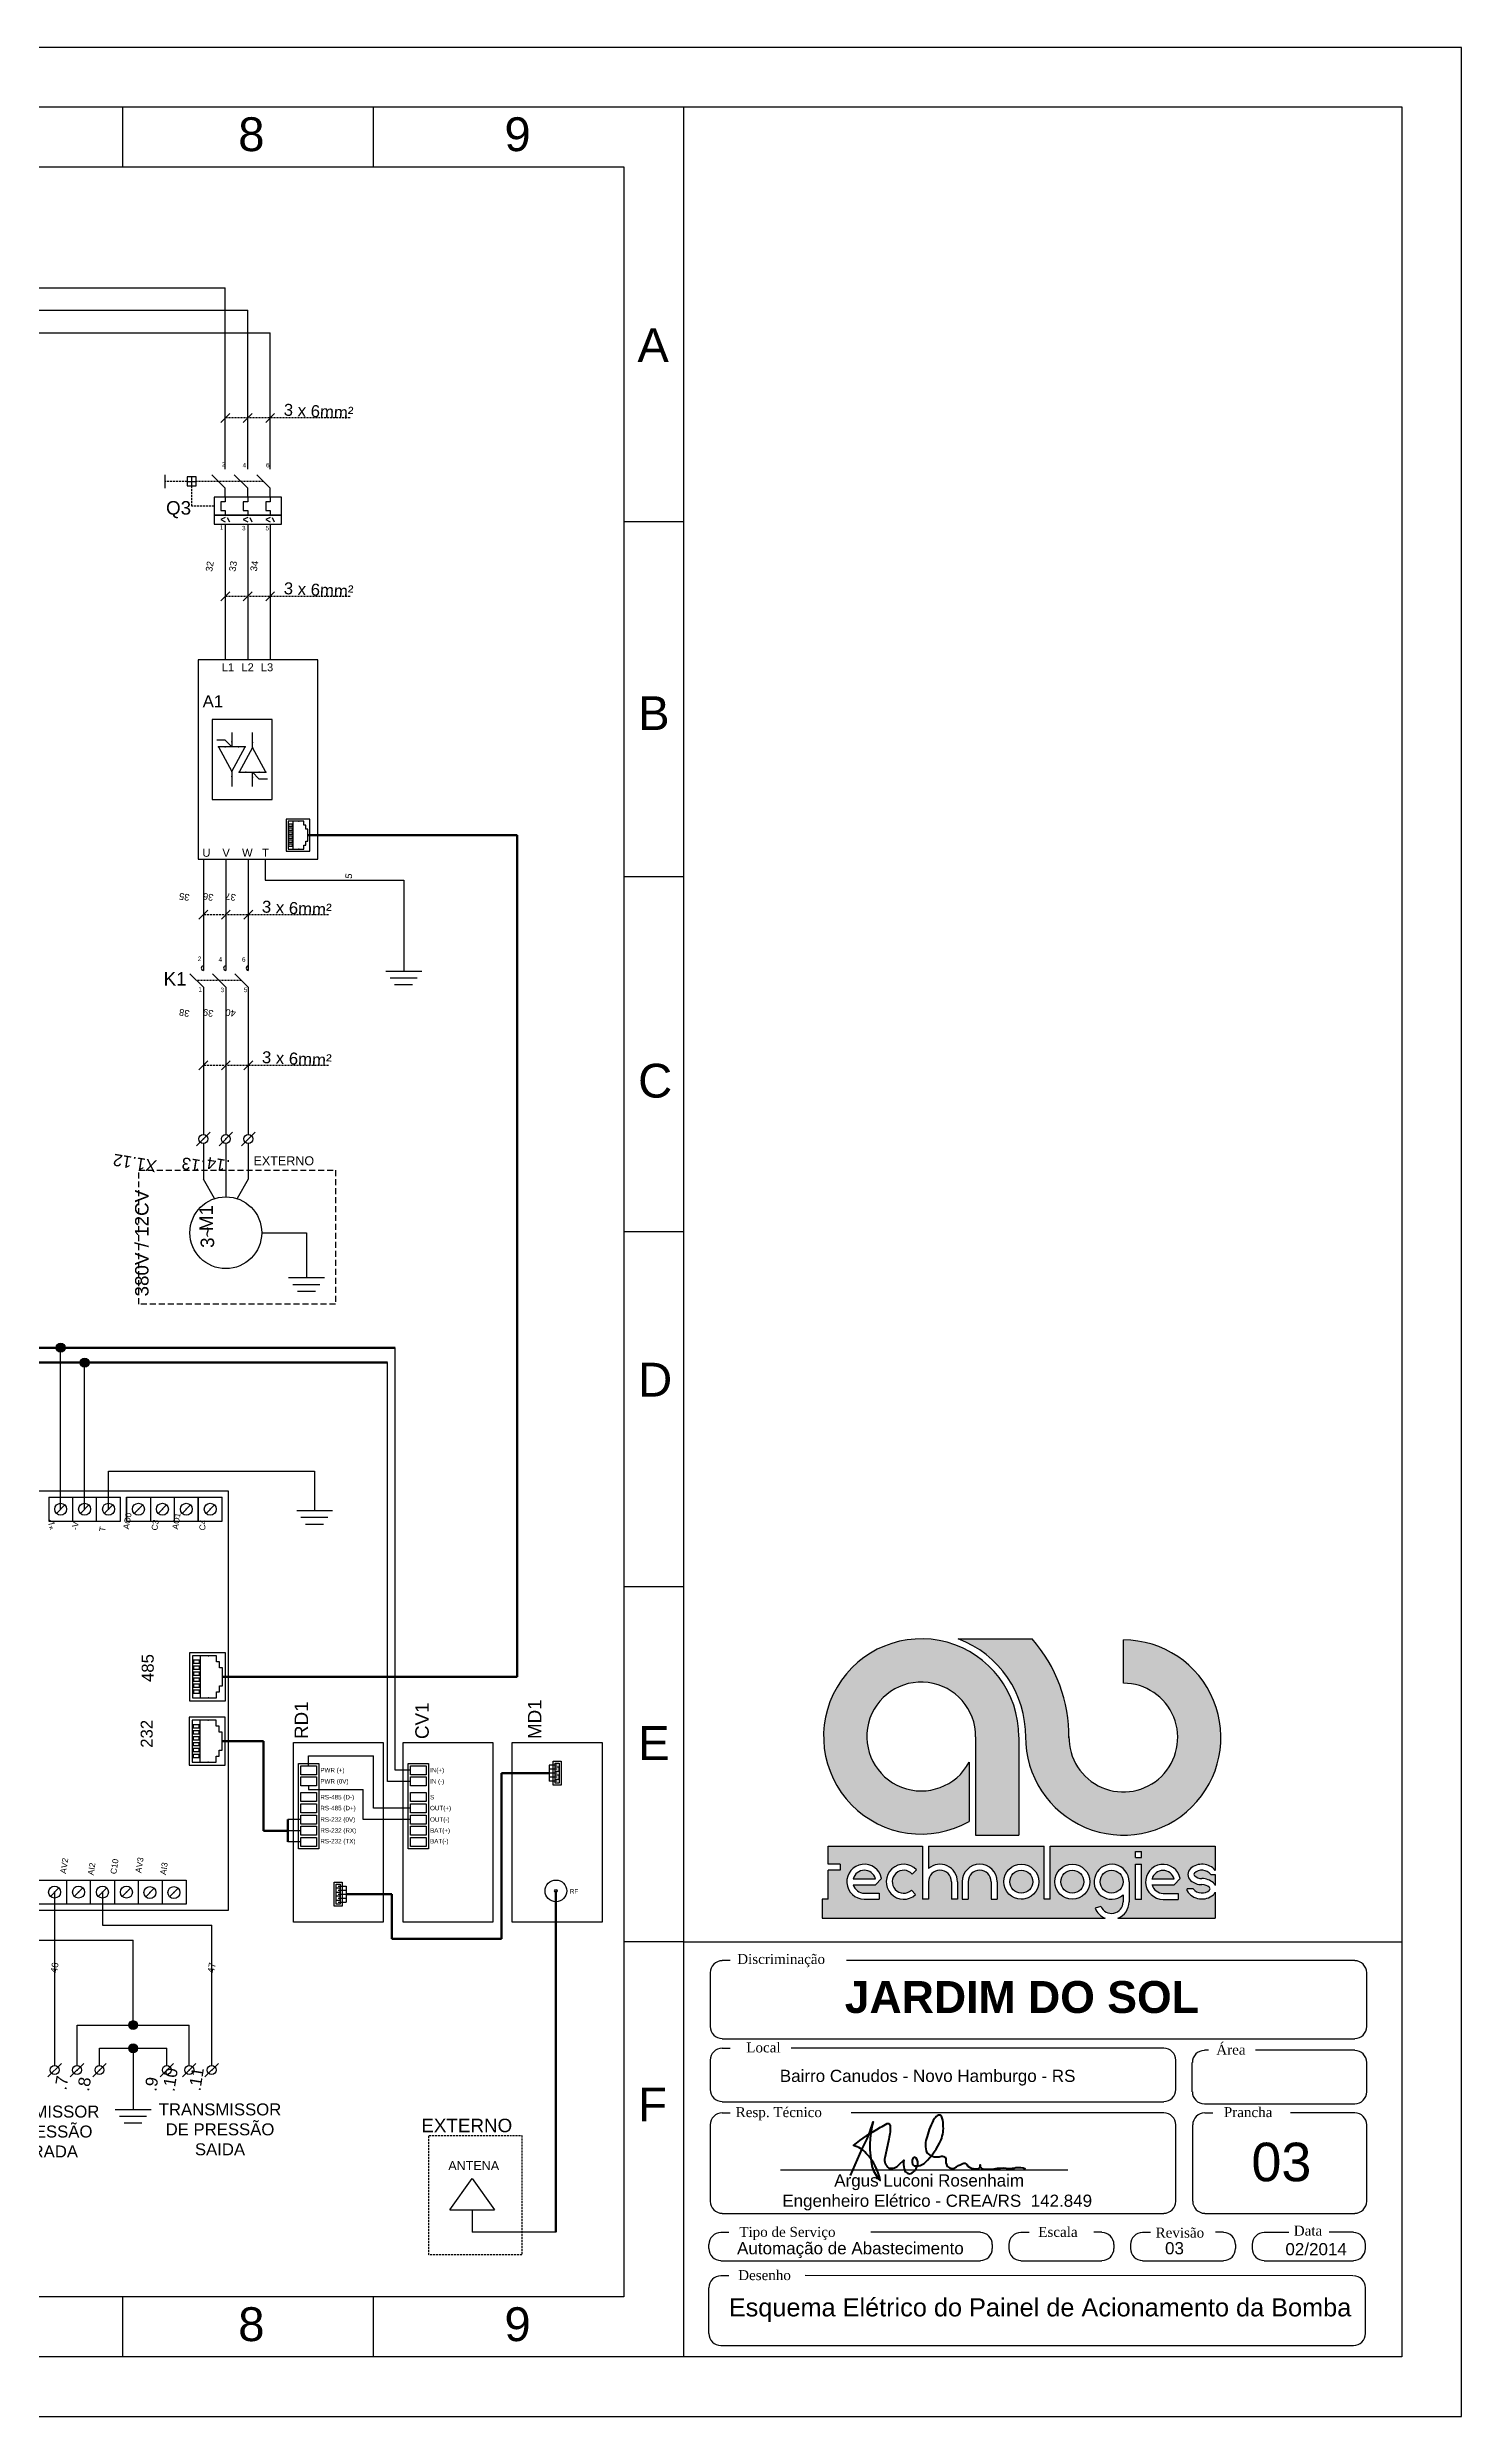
# Model space of a CAD drawing. Header units: millimetres. Extents: x 100 to 940, y 100 to 694.
# Drawn here: x 586 to 940, y 100 to 694 of the extents above; entities that cross this region are included whole.
import ezdxf
from ezdxf.enums import TextEntityAlignment as Align

# ---------------------------------------------------------------- set-up
doc = ezdxf.new("R2010")
doc.units = ezdxf.units.MM
doc.linetypes.add('DASHED', pattern=[0.75, 0.5, -0.25])
doc.layers.add('PRANCHA', color=7, linetype='Continuous')
doc.layers.add('SELO', color=7, linetype='Continuous')
doc.styles.add('Annotative', font='Arial Regular.ttf')
doc.styles.add('Notes', font='Arial Regular.ttf', dxfattribs={"height": 3})
doc.styles.get("Standard").update_dxf_attribs({"font": 'Arial Regular.ttf'})

msp = doc.modelspace()

# ---------------------------------------------------------------- hatches: boundary and pattern name
for points in [[(589.95, 367.97, 1), (587.7, 367.97, 1)], [(595.95, 364.22, 1), (593.7, 364.22, 1)], [(608.13, 198.14, 1), (605.88, 198.14, 1)], [(608.13, 192.34, 1), (605.88, 192.34, 1)]]:
    msp.add_hatch(color=256).paths.add_polyline_path(points)
at = {"layer": 'SELO'}
h = msp.add_hatch(color=256, dxfattribs=at)
h.dxf.hatch_style = 1
h.paths.add_polyline_path([(832.33, 294.98), (813.8, 294.98, -0.314958), (830.72, 270.21, 2.411144), (855.21, 294.7), (855.21, 283.86, -2.45129), (841.58, 270.52, 0.182443)])
h.paths.add_polyline_path([(835.35, 243.04), (806.37, 243.04), (806.37, 237.41, -0.642986), (813.63, 234.09), (813.63, 229.71), (812.12, 229.71), (812.12, 234.09, 1), (806.37, 234.09), (806.37, 229.71), (804.86, 229.71), (804.86, 243.04), (781.24, 243.04), (781.24, 238.48), (784.26, 238.48), (784.26, 236.97), (781.23, 236.97), (781.23, 229.71), (779.69, 229.71), (779.69, 224.92), (850.67, 224.92, -0.214084), (848.15, 227.48), (849.6, 227.91, 0.821242), (855.14, 229.01), (855.14, 230.78, -4.60202), (856.65, 234.09), (856.65, 229.01, -0.309238), (853.85, 224.92), (878.25, 224.92), (878.25, 231.45, -0.100697), (877.78, 230.83, -0.45988), (871.2, 231.81), (871.2, 232.32), (872.69, 232.32, 0.427074), (876.81, 232, 0.410877), (876.82, 232.63, 0.186203), (874.92, 233.36, -0.181325), (872.05, 234.44, -0.458616), (872.04, 237.41, -0.41774), (878.25, 236.93), (878.25, 243.04), (836.89, 243.04), (836.89, 229.71), (835.35, 229.71)])
h.paths.add_polyline_path([(834.02, 234.09, -1), (825.25, 234.09, -1)], flags=16)
h.paths.add_polyline_path([(832.51, 234.09, -1), (826.76, 234.09, -1)], flags=0)
h.paths.add_polyline_path([(846.79, 234.09, -1), (838.03, 234.09, -1)], flags=16)
h.paths.add_polyline_path([(845.28, 234.09, -1), (839.54, 234.09, -1)], flags=0)
h.paths.add_polyline_path([(823.59, 234.09), (823.59, 229.71), (822.08, 229.71), (822.08, 234.09, 1), (816.33, 234.09), (816.33, 229.71), (814.82, 229.71), (814.82, 234.09, -1)], flags=16)
h.paths.add_polyline_path([(858.22, 241.69), (859.76, 241.69), (859.76, 240.17), (858.22, 240.17)], flags=16)
h.paths.add_polyline_path([(858.22, 238.48), (859.76, 238.48), (859.76, 229.67), (858.22, 229.67)], flags=16)
h.paths.add_polyline_path([(869.47, 234.88), (867.94, 233.3), (862.39, 233.3, 0.338023), (865.17, 231.18), (868.91, 231.18), (868.91, 229.67), (865.17, 229.67, -2.123663)], flags=16)
h.paths.add_polyline_path([(862.38, 234.78, -0.767778), (867.94, 234.81)], flags=0)
h.paths.add_polyline_path([(803.38, 237.05), (802.27, 236.02, 2.414214), (802.1, 231.96), (803.12, 230.85, -2.414214)], flags=16)
h.paths.add_polyline_path([(794.59, 234.92), (793.05, 233.34), (787.51, 233.34, 0.338023), (790.28, 231.22), (794.03, 231.22), (794.03, 229.71), (790.28, 229.71, -2.123663)], flags=16)
h.paths.add_polyline_path([(793.05, 234.85), (787.5, 234.82, -0.767778)], flags=0)
h.paths.add_polyline_path([(826.76, 234.09, 1), (832.51, 234.09, 1)], flags=0)
h.paths.add_polyline_path([(845.28, 234.09, 1), (839.54, 234.09, 1)], flags=0)
h.paths.add_polyline_path([(849.39, 234.09, 1), (855.14, 234.09, 1)], flags=17)
h.paths.add_polyline_path([(867.94, 234.81, 0.767778), (862.38, 234.78)], flags=0)
h.paths.add_polyline_path([(874.9, 234.87, -0.181325), (877.77, 233.8, -0.101013), (878.25, 233.18), (878.25, 235.92), (877.13, 235.92, 0.427074), (873.01, 236.24, 0.410877), (873, 235.61, 0.186203)], flags=17)
h.paths.add_polyline_path([(793.05, 234.85, 0.767778), (787.5, 234.82)], flags=0)
h = msp.add_hatch(color=256, dxfattribs=at)
h.dxf.hatch_style = 1
h.paths.add_polyline_path([(816.57, 249.21), (816.57, 264.06, -8.182778), (818.19, 270.43), (818.19, 245.77), (829, 245.77), (829, 270.37, 3.718524)])
h = msp.add_hatch(color=256, dxfattribs=at)
h.dxf.hatch_style = 1
h.paths.add_polyline_path([(787.5, 234.82), (793.05, 234.85, 0.767778)])
h.paths.add_polyline_path([(826.76, 234.09, 1), (832.51, 234.09, 1)])
h.paths.add_polyline_path([(839.54, 234.09, 1), (845.28, 234.09, 1)])
h.paths.add_polyline_path([(862.38, 234.78), (867.94, 234.81, 0.767778)])

# ---------------------------------------------------------------- linework, layer by layer
for p, q in [((604.44, 664), (604.44, 679)), ((667.22, 664), (667.22, 679)), ((745, 115), (745, 679)), ((208.82, 633.66), (630.09, 633.66)), ((630.09, 590.45), (630.09, 633.66)), ((214.45, 628.04), (635.72, 628.04)), ((635.72, 590.45), (635.72, 628.04)), ((220.07, 622.41), (641.34, 622.41)), ((641.34, 590.45), (641.34, 622.41)), ((631.22, 602.18), (628.97, 599.93)), ((636.84, 602.18), (634.59, 599.93)), ((642.47, 602.18), (640.22, 599.93)), ((630.09, 588.2), (630.09, 590.45)), ((635.72, 588.2), (635.72, 590.45)), ((641.34, 588.2), (641.34, 590.45)), ((614.9, 586.8), (614.9, 583.42)), ((620.53, 585.11), (622.78, 585.11)), ((621.65, 586.24), (621.65, 583.99)), ((630.09, 583.42), (626.72, 586.8)), ((630.09, 581.17), (630.09, 583.42)), ((635.72, 583.42), (632.34, 586.8)), ((635.72, 581.17), (635.72, 583.42)), ((641.34, 583.42), (637.97, 586.8)), ((641.34, 581.17), (641.34, 583.42)), ((630.09, 580.05), (628.97, 580.05)), ((628.97, 580.05), (628.97, 577.8)), ((628.97, 577.8), (630.09, 577.8)), ((630.09, 581.17), (630.09, 580.05)), ((630.09, 577.8), (630.09, 576.67)), ((635.72, 580.05), (634.59, 580.05)), ((634.59, 580.05), (634.59, 577.8)), ((634.59, 577.8), (635.72, 577.8)), ((635.72, 581.17), (635.72, 580.05)), ((635.72, 577.8), (635.72, 576.67)), ((641.34, 580.05), (640.22, 580.05)), ((640.22, 580.05), (640.22, 577.8)), ((640.22, 577.8), (641.34, 577.8)), ((641.34, 581.17), (641.34, 580.05)), ((641.34, 577.8), (641.34, 576.67)), ((630.09, 576.11), (628.97, 575.55)), ((628.97, 575.55), (630.09, 574.99)), ((630.09, 574.42), (630.09, 572.17)), ((630.09, 572.17), (630.09, 540.43)), ((630.59, 576.11), (631.13, 574.99)), ((635.72, 576.11), (634.59, 575.55)), ((634.59, 575.55), (635.72, 574.99)), ((635.72, 572.17), (635.71, 540.43)), ((635.72, 574.42), (635.72, 572.17)), ((636.21, 576.11), (636.75, 574.99)), ((641.34, 576.11), (640.22, 575.55)), ((640.22, 575.55), (641.34, 574.99)), ((641.34, 574.42), (641.34, 572.17)), ((641.34, 572.17), (641.34, 540.43)), ((641.84, 576.11), (642.38, 574.99)), ((745, 575), (730, 575)), ((631.22, 557.43), (628.97, 555.18)), ((636.84, 557.43), (634.59, 555.18)), ((642.47, 557.43), (640.22, 555.18)), ((630.09, 520.3), (627.95, 520.3)), ((635.09, 518.63), (628.42, 518.63)), ((628.42, 518.63), (631.76, 512.38)), ((631.76, 518.63), (630.09, 520.3)), ((631.76, 522.22), (631.76, 518.63)), ((631.76, 512.38), (635.09, 518.63)), ((636.88, 518.47), (633.55, 512.22)), ((636.88, 518.47), (636.88, 522.22)), ((640.22, 512.22), (636.88, 518.47)), ((631.76, 512.38), (631.76, 508.63)), ((633.55, 512.22), (640.22, 512.22)), ((636.88, 508.63), (636.88, 512.22)), ((636.88, 512.22), (638.54, 510.55)), ((638.54, 510.55), (640.69, 510.55)), ((649.82, 499.93), (645.82, 499.93)), ((645.82, 499.93), (645.82, 492.93)), ((647.15, 492.93), (647.15, 499.93)), ((649.82, 498.93), (649.82, 499.93)), ((650.32, 498.93), (649.82, 498.93)), ((650.32, 497.93), (650.32, 498.93)), ((649.82, 492.93), (649.82, 493.93)), ((649.82, 493.93), (650.32, 493.93)), ((650.82, 497.93), (650.32, 497.93)), ((650.32, 493.93), (650.32, 494.93)), ((650.32, 494.93), (650.82, 494.93)), ((650.82, 494.93), (650.82, 497.93)), ((624.61, 490.43), (624.61, 462.56)), ((630.23, 490.43), (630.23, 462.56)), ((635.86, 490.43), (635.86, 462.56)), ((640.13, 490.43), (640.13, 485.17)), ((645.82, 492.93), (649.82, 492.93)), ((640.13, 485.17), (674.84, 485.17)), ((674.84, 485.17), (674.84, 462.35)), ((745, 486), (730, 486)), ((625.74, 477.62), (623.49, 475.37)), ((631.36, 477.62), (629.11, 475.37)), ((636.99, 477.62), (634.74, 475.37)), ((624.61, 458.34), (621.23, 461.72)), ((624.61, 458.34), (624.61, 456.09)), ((630.23, 458.34), (626.86, 461.72)), ((630.23, 458.34), (630.23, 456.09)), ((635.86, 458.34), (632.48, 461.72)), ((635.86, 458.34), (635.86, 456.09)), ((670.34, 462.35), (679.34, 462.35)), ((671.41, 460.67), (678.16, 460.67)), ((672.54, 458.98), (677.04, 458.98)), ((624.61, 456.09), (624.61, 421.42)), ((630.23, 456.09), (630.23, 421.42)), ((635.86, 456.09), (635.86, 421.42)), ((625.74, 439.88), (623.49, 437.63)), ((631.36, 439.88), (629.11, 437.63)), ((636.99, 439.88), (634.74, 437.63)), ((626.3, 421.98), (622.92, 418.61)), ((631.92, 421.98), (628.55, 418.61)), ((637.55, 421.98), (634.17, 418.61)), ((624.61, 419.17), (624.61, 410.21)), ((630.23, 419.17), (630.23, 405.79)), ((635.86, 419.17), (635.86, 410.21)), ((627.42, 405.34), (624.61, 410.21)), ((635.86, 410.21), (633.05, 405.34)), ((639.23, 396.79), (650.48, 396.79)), ((650.48, 396.79), (650.48, 385.54)), ((745, 397), (730, 397)), ((645.98, 385.54), (654.98, 385.54)), ((647.06, 383.85), (653.81, 383.85)), ((648.19, 382.16), (652.69, 382.16)), ((588.83, 327.48), (588.83, 367.97)), ((594.83, 327.48), (594.83, 364.22)), ((670.79, 259.24), (670.79, 364.22)), ((672.67, 262.05), (672.67, 367.97)), ((600.83, 331.98), (600.83, 336.98)), ((600.83, 336.98), (652.49, 336.98)), ((652.49, 336.98), (652.49, 327.13)), ((585.83, 330.48), (585.83, 324.48)), ((585.83, 330.48), (603.83, 330.48)), ((587.77, 326.42), (589.89, 328.54)), ((591.83, 330.48), (591.83, 324.48)), ((593.77, 326.42), (595.89, 328.54)), ((597.83, 324.48), (597.83, 330.48)), ((599.77, 326.42), (601.89, 328.54)), ((600.83, 327.48), (600.83, 331.98)), ((603.83, 324.48), (603.83, 330.48)), ((605.33, 330.48), (605.33, 324.48)), ((605.33, 324.48), (605.33, 330.48)), ((605.33, 330.48), (629.33, 330.48)), ((607.27, 326.42), (609.39, 328.54)), ((611.33, 330.48), (611.33, 324.48)), ((613.27, 326.42), (615.39, 328.54)), ((617.33, 324.48), (617.33, 330.48)), ((619.27, 326.42), (621.39, 328.54)), ((623.33, 330.48), (623.33, 324.48)), ((623.33, 324.48), (623.33, 330.48)), ((625.27, 326.42), (627.39, 328.54)), ((629.33, 324.48), (629.33, 330.48)), ((647.99, 327.13), (656.99, 327.13)), ((585.83, 324.48), (603.83, 324.48)), ((605.33, 324.48), (629.33, 324.48)), ((649.06, 325.44), (655.81, 325.44)), ((650.2, 323.75), (654.7, 323.75)), ((745, 308), (730, 308)), ((627.88, 290.73), (621.88, 290.73)), ((621.88, 290.73), (621.88, 280.23)), ((623.88, 280.23), (623.88, 290.73)), ((627.88, 289.23), (627.88, 290.73)), ((628.63, 289.23), (627.88, 289.23)), ((628.63, 287.73), (628.63, 289.23)), ((629.38, 287.73), (628.63, 287.73)), ((629.38, 283.23), (629.38, 287.73)), ((621.88, 280.23), (627.88, 280.23)), ((627.88, 280.23), (627.88, 281.73)), ((627.88, 281.73), (628.63, 281.73)), ((628.63, 281.73), (628.63, 283.23)), ((628.63, 283.23), (629.38, 283.23)), ((627.83, 274.57), (621.83, 274.57)), ((621.83, 274.57), (621.83, 264.07)), ((623.83, 264.07), (623.83, 274.57)), ((627.83, 273.07), (627.83, 274.57)), ((628.58, 273.07), (627.83, 273.07)), ((628.58, 271.57), (628.58, 273.07)), ((629.33, 271.57), (628.58, 271.57)), ((629.33, 267.07), (629.33, 271.57)), ((621.83, 264.07), (627.83, 264.07)), ((627.83, 264.07), (627.83, 265.57)), ((627.83, 265.57), (628.58, 265.57)), ((628.58, 265.57), (628.58, 267.07)), ((628.58, 267.07), (629.33, 267.07)), ((650.98, 263.17), (650.98, 265.67)), ((650.98, 265.67), (667.23, 265.67)), ((667.23, 252.49), (667.23, 265.67)), ((676.51, 262.05), (672.67, 262.05)), ((713.29, 263.32), (711.29, 263.32)), ((711.29, 263.32), (711.29, 259.32)), ((713.29, 262.32), (711.29, 262.32)), ((712.29, 264.32), (713.29, 264.32)), ((713.79, 262.82), (712.79, 262.82)), ((712.79, 261.82), (713.79, 261.82)), ((713.79, 261.82), (713.79, 262.82)), ((650.98, 258.11), (650.98, 257.23)), ((650.98, 257.23), (664.65, 257.23)), ((664.65, 249.67), (664.65, 257.23)), ((676.51, 259.24), (670.79, 259.24)), ((713.29, 261.32), (711.29, 261.32)), ((713.29, 260.32), (711.29, 260.32)), ((713.29, 259.32), (711.29, 259.32)), ((713.79, 260.82), (712.79, 260.82)), ((712.79, 258.82), (712.79, 259.82)), ((712.79, 259.82), (713.79, 259.82)), ((713.79, 259.82), (713.79, 260.82)), ((649.01, 249.67), (645.76, 249.67)), ((676.51, 249.67), (664.65, 249.67)), ((676.51, 252.49), (667.23, 252.49)), ((649.01, 246.86), (645.76, 246.86)), ((649.01, 244.05), (645.76, 244.05)), ((560.31, 234.48), (620.31, 234.48)), ((586.25, 230.42), (588.37, 232.54)), ((590.31, 234.48), (590.31, 228.48)), ((592.25, 230.42), (594.37, 232.54)), ((596.31, 228.48), (596.31, 234.48)), ((598.25, 230.42), (600.37, 232.54)), ((602.31, 234.48), (602.31, 228.48)), ((604.25, 230.42), (606.38, 232.54)), ((608.31, 228.48), (608.31, 234.48)), ((610.15, 230.32), (612.27, 232.44)), ((614.31, 234.48), (614.31, 228.48)), ((616.15, 230.32), (618.27, 232.44)), ((620.31, 234.48), (620.31, 228.48)), ((657.41, 233.95), (658.41, 233.95)), ((658.91, 232.45), (657.91, 232.45)), ((658.41, 232.97), (660.41, 232.97)), ((658.41, 231.97), (660.41, 231.97)), ((658.91, 231.45), (658.91, 232.45)), ((660.41, 232.97), (660.41, 228.97)), ((620.31, 228.48), (560.31, 228.48)), ((587.31, 231.48), (587.31, 188)), ((599.31, 231.48), (599.31, 223.23)), ((657.91, 231.45), (658.91, 231.45)), ((658.91, 230.45), (657.91, 230.45)), ((657.91, 228.45), (657.91, 229.45)), ((657.91, 229.45), (658.91, 229.45)), ((658.41, 230.97), (660.41, 230.97)), ((658.41, 229.97), (660.41, 229.97)), ((658.41, 228.97), (660.41, 228.97)), ((658.91, 230.45), (658.91, 231.45)), ((658.91, 229.45), (658.91, 230.45)), ((599.31, 223.23), (626.69, 223.23)), ((626.69, 188), (626.69, 223.23)), ((494.21, 219.48), (607, 219.48)), ((607, 198.14), (607, 219.48)), ((745, 219), (730, 219)), ((592.94, 188), (592.94, 198.14)), ((592.94, 198.14), (621.06, 198.14)), ((621.06, 188), (621.06, 198.14)), ((598.56, 192.34), (615.44, 192.34)), ((598.56, 188), (598.56, 192.34)), ((607, 192.34), (607, 177.02)), ((615.44, 188), (615.44, 192.34)), ((585.63, 185.19), (589, 188.56)), ((591.25, 185.19), (594.63, 188.56)), ((596.88, 185.19), (600.25, 188.56)), ((613.75, 185.19), (617.13, 188.56)), ((619.38, 185.19), (622.75, 188.56)), ((625, 185.19), (628.38, 188.56)), ((602.5, 177.02), (611.5, 177.02)), ((603.57, 175.34), (610.32, 175.34)), ((604.71, 173.65), (609.21, 173.65)), ((686.34, 151.84), (691.96, 159.72)), ((691.96, 159.72), (697.59, 151.84)), ((686.34, 151.84), (697.59, 151.84)), ((691.96, 151.84), (691.96, 146.22)), ((712.98, 146.22), (691.96, 146.22)), ((604.44, 115), (604.44, 130)), ((667.22, 115), (667.22, 130))]:
    msp.add_line(p, q)
at = {"linetype": 'DASHED'}
for p, q in [((661.42, 601.05), (630.09, 601.05)), ((620.53, 585.11), (614.9, 585.11)), ((621.65, 583.99), (621.65, 578.92)), ((639.65, 585.11), (622.78, 585.11)), ((627.28, 578.92), (621.65, 578.92)), ((661.42, 556.3), (630.09, 556.3)), ((655.94, 476.49), (624.61, 476.49)), ((634.17, 460.03), (622.92, 460.03)), ((655.94, 438.75), (624.61, 438.75))]:
    msp.add_line(p, q, dxfattribs=at)
at = {"lineweight": 50}
for p, q in [((650.82, 496.43), (703.3, 496.43)), ((679.88, 496.43), (683.63, 496.43)), ((703.3, 496.43), (703.3, 285.48)), ((428.31, 367.97), (672.67, 367.97)), ((440.33, 364.22), (670.79, 364.22)), ((629.38, 285.48), (703.3, 285.48)), ((629.33, 269.32), (639.7, 269.32)), ((639.7, 246.86), (639.7, 269.32)), ((711.29, 261.32), (699.35, 261.32)), ((699.35, 261.32), (699.35, 219.74)), ((645.76, 249.67), (645.76, 244.05)), ((645.76, 246.86), (639.7, 246.86)), ((712.98, 231.79), (712.98, 146.22)), ((660.41, 230.97), (671.88, 230.97)), ((671.88, 219.74), (671.88, 230.97)), ((699.35, 219.74), (671.88, 219.74))]:
    msp.add_line(p, q, dxfattribs=at)
for points in [[(100, 100), (940, 100), (940, 693.94), (100, 693.94)], [(150, 679), (925, 679), (925, 115), (150, 115)], [(165, 664), (730, 664), (730, 130), (165, 130)], [(623.32, 490.43), (653.32, 490.43), (653.32, 540.43), (623.32, 540.43)], [(626.82, 505.43), (641.82, 505.43), (641.82, 525.43), (626.82, 525.43)], [(651.32, 492.43), (651.32, 500.43), (645.32, 500.43), (645.32, 492.43)], [(646.96, 498.68), (646.96, 499.18), (645.96, 499.18), (645.96, 498.68)], [(646.96, 497.68), (646.96, 498.18), (645.96, 498.18), (645.96, 497.68)], [(646.96, 497.68), (646.96, 498.18), (645.96, 498.18), (645.96, 497.68)], [(646.96, 496.68), (646.96, 497.18), (645.96, 497.18), (645.96, 496.68)], [(646.96, 496.68), (646.96, 497.18), (645.96, 497.18), (645.96, 496.68)], [(646.96, 496.68), (646.96, 497.18), (645.96, 497.18), (645.96, 496.68)], [(646.96, 495.68), (646.96, 496.18), (645.96, 496.18), (645.96, 495.68)], [(646.96, 495.68), (646.96, 496.18), (645.96, 496.18), (645.96, 495.68)], [(646.96, 495.68), (646.96, 496.18), (645.96, 496.18), (645.96, 495.68)], [(646.96, 495.68), (646.96, 496.18), (645.96, 496.18), (645.96, 495.68)], [(646.96, 494.68), (646.96, 495.18), (645.96, 495.18), (645.96, 494.68)], [(646.96, 494.68), (646.96, 495.18), (645.96, 495.18), (645.96, 494.68)], [(646.96, 494.68), (646.96, 495.18), (645.96, 495.18), (645.96, 494.68)], [(646.96, 493.68), (646.96, 494.18), (645.96, 494.18), (645.96, 493.68)], [(646.96, 493.68), (646.96, 494.18), (645.96, 494.18), (645.96, 493.68)], [(435.81, 226.98), (630.88, 226.98), (630.88, 331.98), (435.81, 331.98)], [(630.13, 279.48), (630.13, 291.48), (621.13, 291.48), (621.13, 279.48)], [(623.6, 288.85), (623.6, 289.6), (622.1, 289.6), (622.1, 288.85)], [(623.6, 287.35), (623.6, 288.1), (622.1, 288.1), (622.1, 287.35)], [(623.6, 287.35), (623.6, 288.1), (622.1, 288.1), (622.1, 287.35)], [(623.6, 285.85), (623.6, 286.6), (622.1, 286.6), (622.1, 285.85)], [(623.6, 285.85), (623.6, 286.6), (622.1, 286.6), (622.1, 285.85)], [(623.6, 285.85), (623.6, 286.6), (622.1, 286.6), (622.1, 285.85)], [(623.6, 284.35), (623.6, 285.1), (622.1, 285.1), (622.1, 284.35)], [(623.6, 284.35), (623.6, 285.1), (622.1, 285.1), (622.1, 284.35)], [(623.6, 284.35), (623.6, 285.1), (622.1, 285.1), (622.1, 284.35)], [(623.6, 284.35), (623.6, 285.1), (622.1, 285.1), (622.1, 284.35)], [(623.6, 282.85), (623.6, 283.6), (622.1, 283.6), (622.1, 282.85)], [(623.6, 282.85), (623.6, 283.6), (622.1, 283.6), (622.1, 282.85)], [(623.6, 282.85), (623.6, 283.6), (622.1, 283.6), (622.1, 282.85)], [(623.6, 281.35), (623.6, 282.1), (622.1, 282.1), (622.1, 281.35)], [(623.6, 281.35), (623.6, 282.1), (622.1, 282.1), (622.1, 281.35)], [(630.08, 263.32), (630.08, 275.32), (621.08, 275.32), (621.08, 263.32)], [(623.54, 272.7), (623.54, 273.45), (622.04, 273.45), (622.04, 272.7)], [(623.54, 271.2), (623.54, 271.95), (622.04, 271.95), (622.04, 271.2)], [(623.54, 271.2), (623.54, 271.95), (622.04, 271.95), (622.04, 271.2)], [(623.54, 269.7), (623.54, 270.45), (622.04, 270.45), (622.04, 269.7)], [(623.54, 269.7), (623.54, 270.45), (622.04, 270.45), (622.04, 269.7)], [(623.54, 269.7), (623.54, 270.45), (622.04, 270.45), (622.04, 269.7)], [(623.54, 268.2), (623.54, 268.95), (622.04, 268.95), (622.04, 268.2)], [(623.54, 268.2), (623.54, 268.95), (622.04, 268.95), (622.04, 268.2)], [(623.54, 268.2), (623.54, 268.95), (622.04, 268.95), (622.04, 268.2)], [(623.54, 268.2), (623.54, 268.95), (622.04, 268.95), (622.04, 268.2)], [(623.54, 266.7), (623.54, 267.45), (622.04, 267.45), (622.04, 266.7)], [(623.54, 266.7), (623.54, 267.45), (622.04, 267.45), (622.04, 266.7)], [(623.54, 266.7), (623.54, 267.45), (622.04, 267.45), (622.04, 266.7)], [(647.16, 268.97), (669.66, 268.97), (669.66, 223.97), (647.16, 223.97)], [(674.66, 268.97), (697.16, 268.97), (697.16, 223.97), (674.66, 223.97)], [(702.04, 268.97), (724.54, 268.97), (724.54, 223.97), (702.04, 223.97)], [(623.54, 265.2), (623.54, 265.95), (622.04, 265.95), (622.04, 265.2)], [(623.54, 265.2), (623.54, 265.95), (622.04, 265.95), (622.04, 265.2)], [(648.45, 242.36), (648.45, 263.74), (653.51, 263.74), (653.51, 242.36)], [(649.01, 260.92), (649.01, 263.17), (652.95, 263.17), (652.95, 260.92)], [(675.95, 242.36), (675.95, 263.74), (681.01, 263.74), (681.01, 242.36)], [(676.51, 260.92), (676.51, 263.17), (680.45, 263.17), (680.45, 260.92)], [(712.29, 264.32), (714.29, 264.32), (714.29, 258.32), (712.29, 258.32)], [(712.79, 258.82), (712.79, 263.82), (713.79, 263.82), (713.79, 258.82)], [(649.01, 258.11), (649.01, 260.36), (652.95, 260.36), (652.95, 258.11)], [(649.01, 254.17), (649.01, 256.42), (652.95, 256.42), (652.95, 254.17)], [(676.51, 258.11), (676.51, 260.36), (680.45, 260.36), (680.45, 258.11)], [(676.51, 254.17), (676.51, 256.42), (680.45, 256.42), (680.45, 254.17)], [(649.01, 251.36), (649.01, 253.61), (652.95, 253.61), (652.95, 251.36)], [(649.01, 248.55), (649.01, 250.8), (652.95, 250.8), (652.95, 248.55)], [(676.51, 251.36), (676.51, 253.61), (680.45, 253.61), (680.45, 251.36)], [(676.51, 248.55), (676.51, 250.8), (680.45, 250.8), (680.45, 248.55)], [(649.01, 245.74), (649.01, 247.99), (652.95, 247.99), (652.95, 245.74)], [(649.01, 242.92), (649.01, 245.17), (652.95, 245.17), (652.95, 242.92)], [(676.51, 245.74), (676.51, 247.99), (680.45, 247.99), (680.45, 245.74)], [(676.51, 242.92), (676.51, 245.17), (680.45, 245.17), (680.45, 242.92)], [(657.41, 233.95), (659.41, 233.95), (659.41, 227.95), (657.41, 227.95)], [(657.91, 228.45), (657.91, 233.45), (658.91, 233.45), (658.91, 228.45)]]:
    msp.add_lwpolyline(points, close=True)
at = {"lineweight": 30}
for points in [[(620.53, 583.99), (622.78, 583.99), (622.78, 586.24), (620.53, 586.24)], [(627.28, 576.67), (644.15, 576.67), (644.15, 581.17), (627.28, 581.17)], [(627.28, 574.42), (644.15, 574.42), (644.15, 576.67), (627.28, 576.67)]]:
    msp.add_lwpolyline(points, close=True, dxfattribs=at)
at = {"linetype": 'DASHED', "lineweight": 30, "ltscale": 3}
msp.add_lwpolyline([(608.41, 412.48), (657.69, 412.48), (657.69, 378.92), (608.41, 378.92)], close=True, dxfattribs=at)
at = {"linetype": 'DASHED', "lineweight": 30}
msp.add_lwpolyline([(681.13, 170.47), (704.44, 170.47), (704.44, 140.52), (681.13, 140.52)], close=True, dxfattribs=at)
at = {"lineweight": 30}
for centre, radius in [((624.61, 420.29), 1.12), ((630.23, 420.29), 1.12), ((635.86, 420.29), 1.12), ((630.23, 396.79), 9), ((587.31, 186.88), 1.12), ((592.94, 186.88), 1.12), ((598.56, 186.88), 1.12), ((615.44, 186.88), 1.12), ((621.06, 186.88), 1.12), ((626.69, 186.88), 1.12)]:
    msp.add_circle(centre, radius, dxfattribs=at)
for centre, radius in [((588.83, 367.97), 1.12), ((594.83, 364.22), 1.12), ((588.83, 327.48), 1.5), ((594.83, 327.48), 1.5), ((600.83, 327.48), 1.5), ((608.33, 327.48), 1.5), ((614.33, 327.48), 1.5), ((620.33, 327.48), 1.5), ((626.33, 327.48), 1.5), ((587.31, 231.48), 1.5), ((593.31, 231.48), 1.5), ((599.31, 231.48), 1.5), ((605.32, 231.48), 1.5), ((611.21, 231.38), 1.5), ((617.21, 231.38), 1.5), ((712.98, 231.79), 2.72), ((712.98, 231.79), 0.331), ((607, 198.14), 1.12), ((607, 192.34), 1.12)]:
    msp.add_circle(centre, radius)
for centre, start, end in [((624.61, 463.12), 90, 270), ((630.23, 463.12), 90.12442, 269.86761), ((635.86, 463.12), 89.99286, 270.0076)]:
    msp.add_arc(centre, 0.562, start, end, dxfattribs=at)
for p in [(628.42, 518.63), (630.09, 518.63), (630.09, 518.63), (631.76, 519.88), (633.42, 518.63), (633.42, 518.63), (635.09, 518.63), (636.88, 519.72), (636.88, 518.47), (631.76, 512.38), (631.76, 511.13), (633.55, 512.22), (635.22, 512.22), (635.22, 512.22), (636.88, 510.97), (638.55, 512.22), (638.55, 512.22), (640.22, 512.22), (647.15, 499.93), (648.49, 499.93), (647.15, 492.93), (648.49, 492.93), (588.83, 327.48), (594.83, 327.48), (600.83, 327.48), (608.33, 327.48), (614.33, 327.48), (620.33, 327.48), (626.33, 327.48), (623.88, 290.73), (625.88, 290.73), (623.88, 280.23), (625.88, 280.23), (623.83, 274.57), (625.83, 274.57), (623.83, 264.07), (625.83, 264.07), (587.31, 231.48), (593.31, 231.48), (599.31, 231.48), (605.32, 231.48), (611.21, 231.38), (617.21, 231.38)]:
    msp.add_point(p)
for p in [(624.61, 420.29), (630.23, 420.29), (592.94, 186.88), (598.56, 186.88), (615.44, 186.88), (621.06, 186.88), (626.69, 186.88)]:
    msp.add_point(p, dxfattribs=at)
at = {"layer": 'SELO'}
for p, q in [((813.8, 294.98), (832.33, 294.98)), ((855.21, 283.86), (855.21, 294.7)), ((818.19, 270.43), (818.19, 245.77)), ((829, 270.37), (829, 245.77)), ((816.57, 264.06), (816.57, 249.21)), ((818.19, 245.77), (829, 245.77)), ((781.24, 238.48), (781.24, 243.04)), ((781.24, 243.04), (804.86, 243.04)), ((784.26, 238.48), (781.24, 238.48)), ((784.26, 238.48), (784.26, 236.97)), ((804.86, 243.04), (804.86, 229.71)), ((806.37, 243.04), (806.37, 237.41)), ((806.37, 243.04), (835.35, 243.04)), ((835.35, 229.71), (835.35, 243.04)), ((836.89, 243.04), (878.25, 243.04)), ((836.89, 229.71), (836.89, 243.01)), ((858.22, 240.17), (858.22, 241.69)), ((858.22, 241.69), (859.76, 241.69)), ((858.22, 240.17), (859.76, 240.17)), ((858.22, 229.67), (858.22, 238.48)), ((858.22, 238.48), (859.76, 238.48)), ((859.76, 240.17), (859.76, 241.69)), ((859.76, 229.67), (859.76, 238.48)), ((878.25, 243.04), (878.25, 236.93)), ((781.23, 229.71), (781.23, 236.97)), ((784.26, 236.97), (781.23, 236.97)), ((787.5, 234.82), (793.05, 234.85)), ((787.51, 233.34), (793.05, 233.34)), ((793.05, 233.34), (794.59, 234.92)), ((802.1, 231.96), (803.12, 230.85)), ((802.27, 236.02), (803.38, 237.05)), ((806.37, 234.09), (806.37, 229.71)), ((812.12, 234.09), (812.12, 229.71)), ((813.63, 234.09), (813.63, 229.71)), ((814.82, 234.09), (814.82, 229.71)), ((816.33, 234.09), (816.33, 229.71)), ((822.08, 234.09), (822.08, 229.71)), ((823.59, 234.09), (823.59, 229.71)), ((856.65, 234.09), (856.65, 229.01)), ((862.38, 234.78), (867.94, 234.81)), ((862.39, 233.3), (867.94, 233.3)), ((867.94, 233.3), (869.47, 234.88)), ((872.69, 232.32), (871.2, 232.32)), ((871.2, 231.81), (871.2, 232.32)), ((877.13, 235.92), (878.25, 235.92)), ((878.25, 235.92), (878.25, 233.18)), ((781.23, 229.71), (779.69, 229.71)), ((779.69, 229.71), (779.69, 224.92)), ((790.28, 231.22), (794.03, 231.22)), ((790.28, 229.71), (794.03, 229.71)), ((794.03, 231.22), (794.03, 229.71)), ((806.37, 229.71), (804.86, 229.71)), ((813.63, 229.71), (812.12, 229.71)), ((814.82, 229.71), (816.33, 229.71)), ((822.08, 229.71), (823.59, 229.71)), ((830.17, 229.74), (829.63, 229.71)), ((836.89, 229.71), (835.35, 229.71)), ((849.6, 227.91), (848.15, 227.48)), ((855.14, 230.78), (855.14, 229.01)), ((859.76, 229.67), (858.22, 229.67)), ((865.17, 231.18), (868.91, 231.18)), ((865.17, 229.67), (868.91, 229.67)), ((868.91, 231.18), (868.91, 229.67)), ((878.25, 231.45), (878.25, 224.92)), ((779.69, 224.92), (850.67, 224.92)), ((853.85, 224.92), (878.25, 224.92)), ((745, 219), (925, 219)), ((756.69, 214.33), (754.66, 214.33)), ((913.21, 214.33), (785.84, 214.33)), ((751.61, 211.28), (751.61, 197.78)), ((916.26, 197.78), (916.26, 211.28)), ((754.66, 194.73), (913.21, 194.73)), ((754.66, 192.4), (756.69, 192.4)), ((865.35, 192.4), (771.93, 192.4)), ((876.56, 191.84), (875.51, 191.84)), ((913.21, 191.84), (888.36, 191.84)), ((751.61, 189.35), (751.61, 181.99)), ((868.39, 181.99), (868.39, 189.35)), ((872.46, 181.43), (872.46, 188.79)), ((916.26, 181.43), (916.26, 188.79)), ((754.66, 178.94), (865.35, 178.94)), ((875.51, 178.39), (913.21, 178.39)), ((751.61, 173.14), (751.61, 153.98)), ((754.66, 176.19), (756.69, 176.19)), ((865.35, 176.19), (787, 176.19)), ((868.39, 153.98), (868.39, 173.14)), ((872.55, 173.14), (872.55, 153.98)), ((875.6, 176.19), (877.63, 176.19)), ((913.21, 176.19), (897.13, 176.19)), ((916.26, 153.98), (916.26, 173.14)), ((769.31, 161.86), (841.3, 161.86)), ((754.66, 150.93), (865.35, 150.93)), ((875.6, 150.93), (913.21, 150.93)), ((751.26, 143.15), (751.26, 142.13)), ((754.31, 146.2), (756.34, 146.2)), ((819.36, 146.2), (791.92, 146.2)), ((822.41, 142.13), (822.41, 143.15)), ((826.47, 143.15), (826.47, 142.13)), ((829.52, 146.2), (831.56, 146.2)), ((849.85, 146.2), (847.82, 146.2)), ((852.9, 142.13), (852.9, 143.15)), ((856.97, 143.15), (856.97, 142.13)), ((860.01, 146.2), (862.05, 146.2)), ((880.34, 146.2), (878.31, 146.2)), ((883.39, 142.13), (883.39, 143.15)), ((887.46, 143.15), (887.46, 142.13)), ((890.51, 146.2), (896.7, 146.2)), ((912.87, 146.2), (906.79, 146.2)), ((915.92, 142.13), (915.92, 143.15)), ((754.31, 139.08), (819.36, 139.08)), ((829.52, 139.08), (849.85, 139.08)), ((860.01, 139.08), (880.34, 139.08)), ((890.51, 139.08), (912.87, 139.08)), ((751.26, 132.31), (751.26, 120.82)), ((754.31, 135.36), (756.34, 135.36)), ((912.72, 135.31), (775.47, 135.36)), ((915.89, 120.81), (915.94, 132.31)), ((754.31, 117.82), (912.89, 117.82))]:
    msp.add_line(p, q, dxfattribs=at)
msp.add_lwpolyline([(745, 115), (745, 219), (925, 219), (925, 115)], close=True, dxfattribs=at)
at = {"layer": 'SELO', "color": 0, "linetype": 'Continuous', "lineweight": 40, "transparency": 33554687}
msp.add_lwpolyline([(786.85, 160.47), (789.77, 167.12, 0.05993), (792.47, 173.94, 0.114734), (792.22, 162.57, 0.105575), (794.25, 159.19, 0.152792), (790.76, 165.98, 0.174248), (787.53, 167.94, -0.042414), (794.32, 172.52, 0.031525), (796.02, 173.51, -0.590951), (796.77, 172.73, -0.072), (796.31, 169.14), (795.42, 164.91, 0.292783), (796.42, 162.32, 0.292783), (799.01, 163.24), (800.15, 164.27, 0.084237), (800.26, 162.11, 0.426622), (801.93, 160.93, 0.240648), (803.67, 163.32, 0.382176), (802.78, 165.06, 0.493606), (802.78, 162.89, 0.220907), (805.55, 163.67, 0.080728), (809.53, 169.36, 0.11357), (810.05, 173.25, 0.101958), (809.62, 175.28, 0.356196), (808.88, 175.56, 0.192525), (807.9, 174.72, 0.098877), (806.05, 170.21, 0.195151), (805.94, 166.12, 0.246302), (809, 165.16, -0.124424), (810.2, 165.21, -0.323775), (810.7, 164.66, 0.115641), (810.85, 163.24, 0.432756), (812.84, 162.32, -0.031443), (814.99, 163.44, -0.343208), (815.96, 163.23, 0.248336), (817.61, 162.18), (818.58, 162.15, 0.553873), (819.29, 163.09, 0.474188), (820.38, 162.04, 0.048993), (823.68, 162.25, -0.070964), (826.6, 162.21, 0.086771), (828.23, 162.42, -0.151332), (830.67, 162.14)], format="xyb", dxfattribs=at)
at = {"layer": 'SELO'}
for centre, radius in [((829.63, 234.09), 4.38), ((842.41, 234.09), 4.38), ((829.63, 234.09), 2.87), ((842.41, 234.09), 2.87), ((852.26, 234.09), 2.87)]:
    msp.add_circle(centre, radius, dxfattribs=at)
for centre, radius, start, end in [((804.54, 270.51), 24.47, 359.67995, 299.47158), ((804.56, 270.5), 26.17, 359.37989, 69.30885), ((855.19, 270.24), 24.47, 179.36588, 89.95278), ((804.56, 270.5), 37.02, 359.35419, 41.3911), ((804.55, 270.5), 13.64, 359.69791, 331.82812), ((855.21, 270.23), 13.63, 178.81377, 90), ((790.28, 234.09), 4.38, 10.86006, 270), ((800.16, 234.08), 4.38, 42.62208, 312.62208), ((809.24, 234.09), 4.38, 0, 130.96179), ((819.2, 234.09), 4.38, 0, 180), ((852.26, 234.09), 4.38, 0, 310.96179), ((865.17, 234.05), 4.38, 10.86006, 270), ((874.91, 234.1), 4.38, 40.22623, 130.91522), ((790.28, 234.09), 2.87, 15.26166, 165.32676), ((790.28, 234.09), 2.87, 195.29423, 270), ((800.16, 234.08), 2.87, 42.62208, 312.62208), ((809.24, 234.09), 2.87, 0, 180), ((819.2, 234.09), 2.87, 0, 180), ((865.17, 234.05), 2.87, 15.26166, 165.32676), ((865.17, 234.05), 2.87, 195.29423, 270), ((874.91, 234.14), 4.38, 212.12828, 310.91522), ((873.33, 235.92), 1.96, 130.76197, 229.30976), ((874.91, 237.73), 4.37, 229.01082, 270.04177), ((874.91, 234.13), 2.86, 219.28503, 311.78937), ((873.33, 235.92), 0.45, 127.13552, 232.25915), ((874.9, 237.7), 2.82, 227.77573, 270.15365), ((874.91, 234.11), 2.86, 39.28503, 131.78937), ((874.91, 230.51), 4.37, 49.01082, 90.04177), ((874.92, 230.54), 2.82, 47.77573, 90.15365), ((876.49, 232.32), 0.45, 307.13552, 52.25915), ((876.49, 232.32), 1.96, 26.23751, 49.30976), ((852.26, 229.01), 4.38, 200.39961, 248.7344), ((852.26, 229.01), 2.87, 202.42288, 0), ((852.26, 229.01), 4.38, 291.2656, 0), ((876.49, 232.32), 1.96, 310.76197, 333.76249), ((754.66, 211.28), 3, 90, 180), ((913.21, 211.28), 3, 0, 90), ((754.66, 197.78), 3, 180, 270), ((913.21, 197.78), 3, 270, 0), ((754.66, 189.35), 3, 90, 180), ((865.35, 189.35), 3, 0, 90), ((875.51, 188.79), 3, 90, 180), ((913.21, 188.79), 3, 0, 90), ((754.66, 181.99), 3, 180, 270), ((865.35, 181.99), 3, 270, 0), ((875.51, 181.43), 3, 180, 270), ((913.21, 181.43), 3, 270, 0), ((754.66, 173.14), 3, 90, 180), ((865.35, 173.14), 3, 0, 90), ((875.6, 173.14), 3, 90, 180), ((913.21, 173.14), 3, 0, 90), ((754.66, 153.98), 3, 180, 270), ((865.35, 153.98), 3, 270, 0), ((875.6, 153.98), 3, 180, 270), ((913.21, 153.98), 3, 270, 0), ((754.31, 143.15), 3, 90, 180), ((819.36, 143.15), 3, 0, 90), ((829.52, 143.15), 3, 90, 180), ((849.85, 143.15), 3, 0, 90), ((860.01, 143.15), 3, 90, 180), ((880.34, 143.15), 3, 0, 90), ((890.51, 143.15), 3, 90, 180), ((912.87, 143.15), 3, 0, 90), ((754.31, 142.13), 3, 180, 270), ((819.36, 142.13), 3, 270, 0), ((829.52, 142.13), 3, 180, 270), ((849.85, 142.13), 3, 270, 0), ((860.01, 142.13), 3, 180, 270), ((880.34, 142.13), 3, 270, 0), ((890.51, 142.13), 3, 180, 270), ((912.87, 142.13), 3, 270, 0), ((754.31, 132.31), 3, 90, 180), ((912.89, 132.31), 3, 0, 90), ((754.31, 120.82), 3, 180, 270), ((912.89, 120.82), 3, 270, 0)]:
    msp.add_arc(centre, radius, start, end, dxfattribs=at)

# ---------------------------------------------------------------- texts
at = {"style": 'Notes'}
for s, height, p in [('8', 8.48, (633.34, 667.93)), ('9', 8.48, (700.07, 667.93)), ('A', 8.48, (733.39, 615.03)), ('L1', 2, (629.21, 537.54)), ('L2', 2, (634.14, 537.54)), ('L3', 2, (639, 537.54)), ('A1', 3, (624.43, 528.52)), ('B', 8.48, (733.57, 522.79)), ('U', 2, (624.35, 491.04)), ('V', 2, (629.37, 491.04)), ('W', 2, (634.31, 491.04)), ('T', 2, (639.31, 491.04)), ('C', 8.48, (733.57, 430.66)), ('EXTERNO', 2.25, (637.17, 413.7)), ('D', 8.48, (733.57, 355.71)), ('E', 8.48, (733.57, 264.61)), ('F', 8.48, (733.57, 174.01)), ('8', 8.48, (633.34, 118.93)), ('9', 8.48, (700.07, 118.93))]:
    msp.add_text(s, height=height, dxfattribs=at).set_placement(p)
for s, rotation, p in [('3 x 6mm²', 357.27678, (644.7, 601.63)), ('3 x 6mm²', 357.27678, (644.7, 556.88)), ('3 x 6mm²', 357.27678, (639.22, 477.07)), ('3 x 6mm²', 357.27678, (639.22, 439.33)), ('485', 90, (612.15, 284.16)), ('232', 90, (611.89, 267.67))]:
    msp.add_text(s, height=3, rotation=rotation, dxfattribs=at).set_placement(p)
at = {"lineweight": 30, "style": 'Notes'}
for s, height, p in [('2', 1.12, (629.24, 588.83)), ('4', 1.12, (634.45, 588.66)), ('6', 1.12, (640.32, 588.66)), ('Q3', 3.375, (615.24, 576.82)), ('1', 1.12, (628.75, 573.02)), ('3', 1.12, (634.31, 572.87)), ('5', 1.12, (640.18, 572.87)), ('2', 1.12, (623.2, 464.91)), ('4', 1.12, (628.42, 464.75)), ('6', 1.12, (634.29, 464.75)), ('K1', 3.375, (614.62, 458.75)), ('1', 1.12, (623.35, 457.25)), ('3', 1.12, (628.91, 457.1)), ('5', 1.12, (634.78, 457.1))]:
    msp.add_text(s, height=height, dxfattribs=at).set_placement(p)
at = {"style": 'Notes'}
for s, height, rotation, p in [('32', 1.688, 80.89904, (627.01, 563.69)), ('33', 1.688, 80.89904, (632.85, 563.74)), ('34', 1.688, 80.89904, (638.19, 563.79)), ('35', 1.688, 170.89904, (619.96, 481.82)), ('36', 1.688, 170.89904, (625.94, 481.82)), ('37', 1.688, 170.89904, (631.57, 481.82)), ('5', 1.69, 80.89904, (661.87, 486.08)), ('38', 1.688, 170.89904, (619.96, 452.73)), ('39', 1.688, 170.89904, (625.94, 452.73)), ('40', 1.688, 170.89904, (631.56, 452.73)), ('+V', 1.5, 80.89904, (587.23, 323.39)), ('-V', 1.5, 80.89904, (593.19, 323.2)), ('T', 1.5, 80.89904, (600.05, 322.37)), ('AO0', 1.5, 80.89904, (606.29, 324.42)), ('C3', 1.5, 80.89904, (613.24, 323.39)), ('AO1', 1.5, 80.89904, (618.58, 324.38)), ('C4', 1.5, 80.89904, (625.19, 323.37)), ('AV2', 1.5, 80.89904, (590.45, 237.96)), ('AI2', 1.5, 80.89904, (597.31, 237.19)), ('C10', 1.5, 80.89904, (603.05, 237.8)), ('AV3', 1.5, 80.89904, (609.32, 238.15)), ('AI3', 1.5, 80.89904, (615.44, 237.27)), ('47', 1.688, 80.89904, (627.49, 212.4)), ('46', 1.688, 80.89904, (588.12, 212.4)), ('.7', 3, 80.89904, (590.52, 183.43)), ('.8', 3, 80.89904, (596.18, 183.13)), ('.9', 3, 80.89904, (613.05, 183.13)), ('.10', 3, 80.89904, (617.78, 184.23)), ('.11', 3, 80.89904, (624.3, 184.37))]:
    msp.add_text(s, height=height, rotation=rotation, dxfattribs=at).set_placement(p, align=Align.CENTER)
at = {"lineweight": 30, "style": 'Notes'}
for s, p in [('X1.12', (607.66, 415.74)), ('.13', (622.3, 415.29)), ('.14', (628.56, 415.37))]:
    msp.add_text(s, height=3, rotation=170.89904, dxfattribs=at).set_placement(p, align=Align.CENTER)
for s, p in [('380V / 12CV', (610.85, 380.81)), ('M1', (627, 397.17)), ('3~', (627.29, 392.98)), ('MD1', (709.33, 269.86)), ('RD1', (650.85, 269.86)), ('CV1', (681.1, 269.86))]:
    msp.add_text(s, height=3.375, rotation=90, dxfattribs=at).set_placement(p)
for s, width, gutter_width, insert, char_height, attachment_point, style in [('PWR (+)', 45.8909, 15, (653.92, 262.63), 1.125, 1, 'Notes'), ('IN(+)', 45.8909, 15, (681.42, 262.63), 1.125, 1, 'Notes'), ('PWR (0V)', 45.8909, 15, (653.92, 259.82), 1.125, 1, 'Notes'), ('RS-485 (D-)', 45.8909, 15, (653.92, 255.85), 1.125, 1, 'Notes'), ('S', 45.8909, 15, (681.42, 255.85), 1.12, 1, 'Notes'), ('IN (-)', 45.8909, 15, (681.42, 259.82), 1.125, 1, 'Notes'), ('RS-485 (D+)', 45.8909, 15, (653.92, 253.12), 1.125, 1, 'Notes'), ('RS-232 (0V)', 45.8909, 15, (653.92, 250.25), 1.125, 1, 'Notes'), ('OUT(+)', 45.8909, 15, (681.42, 253.12), 1.125, 1, 'Notes'), ('OUT(-)', 45.8909, 15, (681.42, 250.25), 1.125, 1, 'Notes'), ('RS-232 (RX)', 45.8909, 15, (653.92, 247.51), 1.125, 1, 'Notes'), ('RS-232 (TX)', 45.8909, 15, (653.92, 244.82), 1.125, 1, 'Notes'), ('BAT(+)', 45.8909, 15, (681.42, 247.51), 1.125, 1, 'Notes'), ('BAT(-)', 45.8909, 15, (681.42, 244.82), 1.125, 1, 'Notes'), ('RF', 45.8909, 15, (716.46, 232.26), 1.125, 1, 'Notes'), ('TRANSMISSOR DE PRESSÃO\\PSAIDA ', 35.1335, 28.38, (628.77, 171.99), 3, 5, 'Annotative'), ('TRANSMISSOR DE PRESSÃO\\PENTRADA ', 35.1335, 28.38, (583.17, 171.47), 3, 5, 'Annotative'), ('EXTERNO', 117.0611, 15, (679.23, 174.68), 3.375, 1, 'Notes')]:
    msp.add_mtext_dynamic_manual_height_columns(s, width=width, gutter_width=gutter_width, heights=[0], dxfattribs=dict(insert=insert, char_height=char_height, attachment_point=attachment_point, style=style))
at = {"lineweight": 30, "insert": (686, 164.04), "char_height": 2.25, "attachment_point": 1, "style": 'Notes'}
msp.add_mtext_dynamic_manual_height_columns('ANTENA', width=45.8909, gutter_width=15, heights=[0], dxfattribs=at)
at = {"layer": 'PRANCHA', "insert": (756.31, 129.66), "char_height": 4.5359, "width": 226.5325, "attachment_point": 1}
msp.add_mtext('Esquema Elétrico do Painel de Acionamento da Bomba', dxfattribs=at)
at = {"layer": 'SELO', "attachment_point": 1}
for s, insert, char_height, width in [('\\FTIMES.TTF;Discriminação', (758.42, 215.97), 2.5, 101.64), ('\\FTIMES.TTF;Local', (760.69, 193.8), 2.5, 81.312), ('\\FTIMES.TTF;Área', (878.5, 193.24), 2.5, 81.312), ('\\FTIMES.TTF;Resp. Técnico', (758.04, 177.58), 2.5, 101.64), ('\\FTIMES.TTF;Prancha', (880.4, 177.58), 2.5, 101.64), ('03', (887.31, 168.67), 9.667, 225.5527), ('Automação de Abastecimento', (758.38, 143.74), 3.0492, 71.148), ('\\FTIMES.TTF;Tipo de Serviço', (758.94, 147.56), 2.5, 101.64), ('\\FTIMES.TTF;Escala', (833.89, 147.56), 2.5, 40.656), ('{\\Ftimes.ttf|c0;Revisão}', (863.3, 147.37), 2.5, 101.64), ('03', (865.66, 143.74), 3.049, 71.148), ('02/2014', (895.83, 143.51), 3.049, 71.148), ('\\FTIMES.TTF;Data', (897.92, 147.87), 2.5, 40.656), ('{\\Ftimes.ttf|c0;Desenho}', (758.66, 136.72), 2.5, 101.64)]:
    msp.add_mtext(s, dxfattribs=dict(at, insert=insert, char_height=char_height, width=width))
for s, insert, char_height in [('{\\fArial|b1|i0|c0|p34;JARDIM DO SOL}', (785.37, 209.19), 8), ('Bairro Canudos - Novo Hamburgo - RS', (769.1, 186.95), 3.0492), ('           Argus Luconi Rosenhaim\\PEngenheiro Elétrico - CREA/RS  142.849', (769.72, 160.73), 3.0492)]:
    msp.add_mtext(s, dxfattribs=dict(at, insert=insert, char_height=char_height))

doc.saveas('drawing.dxf')
